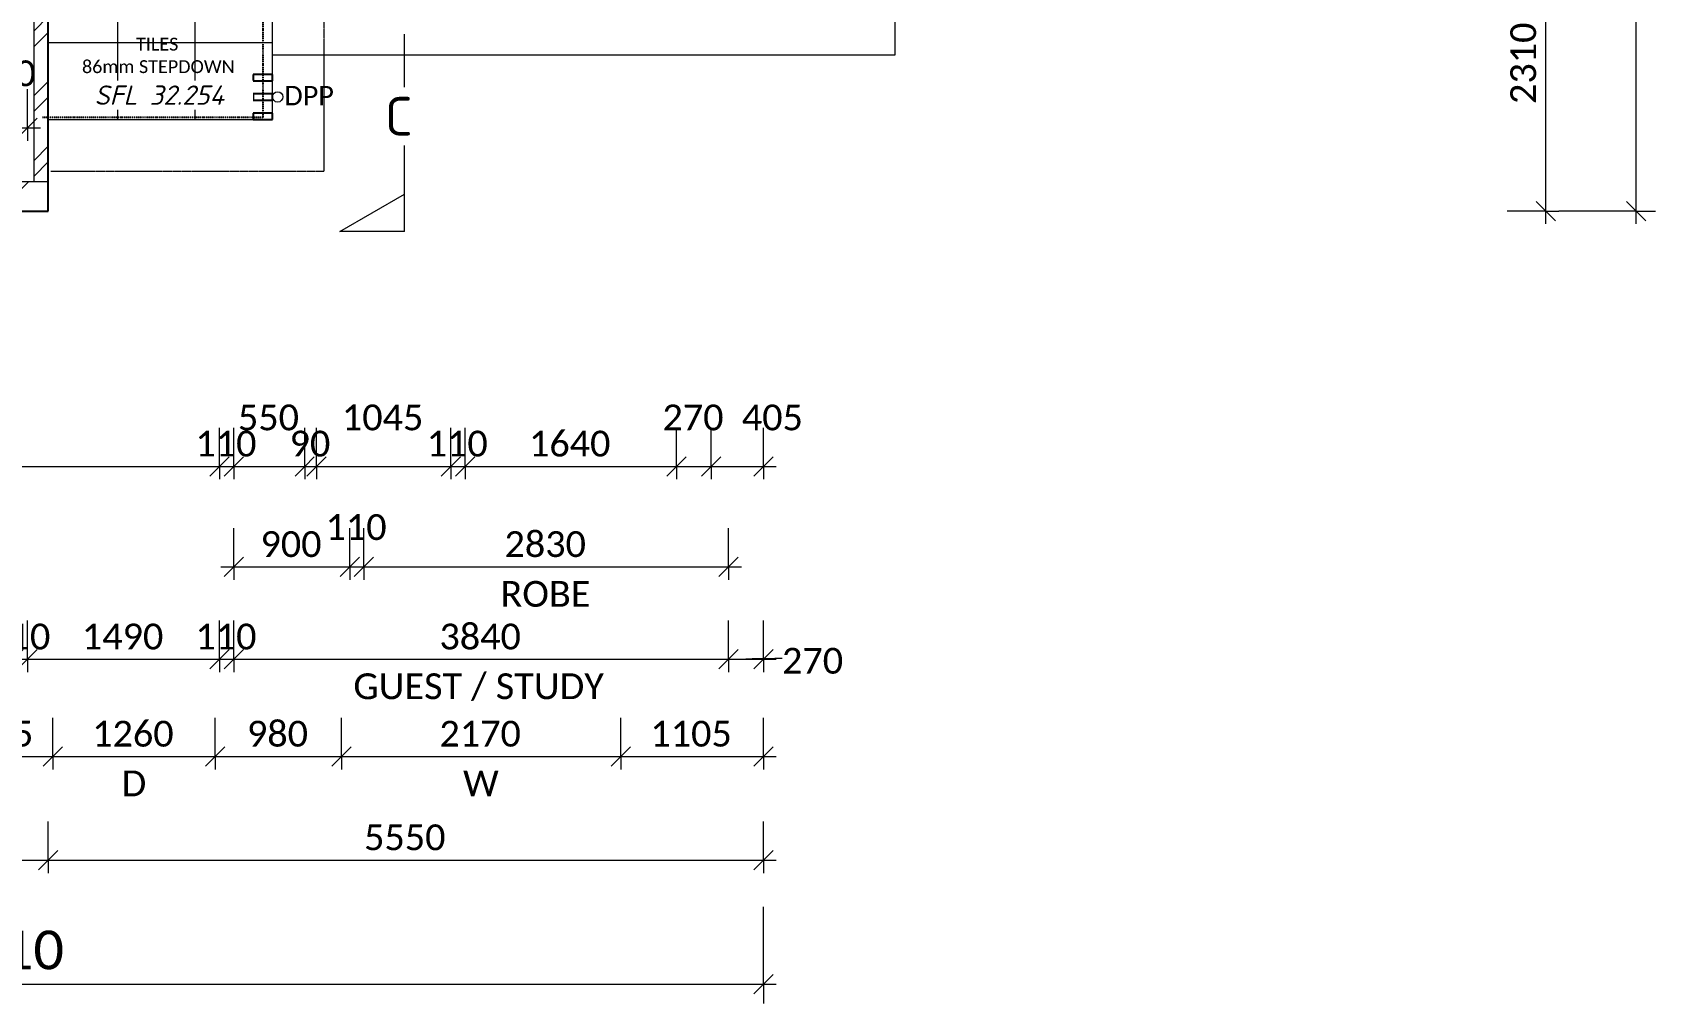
# Model space of a CAD drawing. Header units: millimetres. Extents: x 20072 to 46909, y 1130 to 33990.
# Drawn here: x 34312 to 46909, y 1130 to 8665 of the extents above; entities that cross this region are included whole.
import ezdxf

# ---------------------------------------------------------------- set-up
doc = ezdxf.new("R2010")
doc.units = ezdxf.units.MM
doc.linetypes.add('Dash 2_5mm', pattern=[5, 2.5, -2.5])
doc.linetypes.add('Dash Dot 3_8_', pattern=[15.875, 9.525, -3.175, 0, -3.175])
for name, color, linetype, lineweight in [('A-ANNO-DIMS', 211, 'Continuous', 9), ('A-ANNO-DIMS-100', 211, 'Continuous', 9), ('A-ANNO-IDEN', 131, 'Continuous', 9), ('A-AREA-IDEN', 2, 'Continuous', 9), ('A-COLS', 52, 'Continuous', 9), ('A-DETL', 90, 'Continuous', 9), ('A-FLOR', 192, 'Continuous', 9), ('A-FLOR-PATT', 8, 'Continuous', 9), ('A-SIGN', 13, 'Continuous', 9), ('A-WALL', 113, 'Continuous', 9), ('A-WALL-PATT', 111, 'Continuous', 25), ('G-ANNO-DIMS', 111, 'Continuous', 9), ('G-ANNO-SYMB', 111, 'Continuous', 9), ('G-ANNO-TEXT', 231, 'Continuous', 9)]:
    doc.layers.add(name, color=color, linetype=linetype, lineweight=lineweight)
doc.styles.add('Calibri', font='calibri.ttf', dxfattribs={"height": 100})
doc.styles.add('Calibri Light', font='calibril.ttf', dxfattribs={"height": 100})
doc.styles.add('Calibri_1', font='calibri.ttf', dxfattribs={"height": 150})
doc.styles.add('Calibri_4', font='calibri.ttf', dxfattribs={"height": 300})
doc.styles.add('Calibri_5', font='calibri.ttf', dxfattribs={"height": 200})
doc.styles.add('ISOCPEUR_2', font='ISOCPEUR.ttf', dxfattribs={"height": 300})
doc.styles.add('ISOCPEUR_I', font='', dxfattribs={"height": 150})
doc.styles.get('ISOCPEUR_I').set_extended_font_data('ISOCPEUR', italic=True)
doc.dimstyles.new('2_0mm_Calibrii', dxfattribs={"dimscale": 304.8, "dimtxt": 235.469685, "dimasz": 0.492126, "dimexe": 0.328084, "dimexo": 0.0625, "dimgap": 0, "dimtad": 1, "dimdec": 0, "dimzin": 0, "dimdsep": 46, "dimtxsty": 'Calibri_5', "dimblk1": 'OBLIQUE', "dimblk2": 'OBLIQUE', "dimsah": 1, "dimcen": 0.09, "dimdle": 0.328084, "dimazin": 0, "dimtfac": 1, "dimtdec": 4, "dimtix": 1, "dimtmove": 0, "dimatfit": 3, "dimfxl": 0.984252, "dimfxlon": 1, "dimtvp": 1, "dimtolj": 1, "dimtzin": 0, "dimarcsym": 2})
doc.dimstyles.new('2_0mm_Calibrii_1', dxfattribs={"dimscale": 304.8, "dimtxt": 235.469685, "dimasz": 0.492126, "dimexe": 0.328084, "dimexo": 0.0625, "dimgap": 0, "dimtad": 1, "dimdec": 0, "dimzin": 0, "dimdsep": 46, "dimtxsty": 'Calibri_5', "dimblk1": 'OBLIQUE', "dimblk2": 'OBLIQUE', "dimsah": 1, "dimcen": 0.09, "dimdle": 0.328084, "dimazin": 0, "dimtfac": 1, "dimtdec": 4, "dimtix": 1, "dimtmove": 2, "dimatfit": 3, "dimfxl": 0.984252, "dimfxlon": 1, "dimtvp": 1, "dimtolj": 1, "dimtzin": 0, "dimarcsym": 2})
doc.dimstyles.new('2_0mm_Calibrii_2', dxfattribs={"dimscale": 304.8, "dimtxt": 235.469685, "dimasz": 0.492126, "dimexe": 0.328084, "dimexo": 0.0625, "dimgap": 0, "dimtad": 1, "dimdec": 0, "dimzin": 0, "dimdsep": 46, "dimtxsty": 'Calibri_5', "dimblk1": 'OBLIQUE', "dimblk2": 'OBLIQUE', "dimsah": 1, "dimcen": 0.09, "dimdle": 0.328084, "dimazin": 0, "dimtfac": 1, "dimtdec": 4, "dimtix": 1, "dimtmove": 1, "dimatfit": 3, "dimfxl": 0.984252, "dimfxlon": 1, "dimtvp": 1, "dimtolj": 1, "dimtzin": 0, "dimarcsym": 2})
doc.dimstyles.new('2_0mm_Calibrii_slab_plan', dxfattribs={"dimscale": 304.8, "dimtxt": 235.469685, "dimasz": 0.492126, "dimexe": 0.328084, "dimexo": 0.0625, "dimgap": 0, "dimtad": 1, "dimdec": 0, "dimzin": 0, "dimdsep": 46, "dimtxsty": 'Calibri_5', "dimblk1": 'OBLIQUE', "dimblk2": 'OBLIQUE', "dimsah": 1, "dimcen": 0.09, "dimdle": 0.328084, "dimazin": 0, "dimtfac": 1, "dimtdec": 4, "dimtix": 1, "dimtmove": 1, "dimatfit": 3, "dimfxl": 0.984252, "dimfxlon": 1, "dimtvp": 1, "dimtolj": 1, "dimtzin": 0, "dimarcsym": 2})
doc.dimstyles.new('3_0mm_CALIBRI', dxfattribs={"dimscale": 304.8, "dimtxt": 353.204527, "dimasz": 0.492126, "dimexe": 0.492126, "dimexo": 0.0625, "dimgap": 0, "dimtad": 1, "dimdec": 0, "dimzin": 0, "dimdsep": 46, "dimtxsty": 'Calibri_4', "dimblk1": 'OBLIQUE', "dimblk2": 'OBLIQUE', "dimsah": 1, "dimcen": 0.09, "dimdle": 0.328084, "dimazin": 0, "dimtfac": 1, "dimtdec": 4, "dimtix": 1, "dimtmove": 0, "dimatfit": 3, "dimfxl": 1.968504, "dimfxlon": 1, "dimtvp": 1, "dimtolj": 1, "dimtzin": 0, "dimarcsym": 2})
pattern_1 = [(45, (0, 0), (-251.447, 251.447), []), (45, (0, 381), (-251.447, 251.447), [])]

# ---------------------------------------------------------------- blocks, each defined once
blk = doc.blocks.new('Downpipe - 450 Eave-1907690-2_ MID GROUND FLOOR')
at = {"layer": 'A-SIGN'}
blk.add_circle((0, 40), 40, dxfattribs=at)
blk = doc.blocks.new('DIMBLOCK1-2_ MID GROUND FLOOR')
at = {"layer": 'A-ANNO-DIMS-100'}
for p, q in [((46759, 28299), (46684, 28374)), ((46759, 7179), (46759, 28399)), ((46759, 28299), (46159, 28299)), ((46759, 28299), (46834, 28224)), ((46759, 28299), (46909, 28299)), ((46759, 7279), (46684, 7354)), ((46759, 7279), (46159, 7279)), ((46759, 7279), (46834, 7204)), ((46759, 7279), (46909, 7279))]:
    blk.add_line(p, q, dxfattribs=at)
at = {"layer": 'A-ANNO-DIMS-100', "color": 0, "insert": (46343, 17181), "char_height": 300, "width": 1459.14, "attachment_point": 1, "rotation": 90, "line_spacing_factor": 1.158048, "style": 'Calibri_4'}
blk.add_mtext('21020', dxfattribs=at)
blk = doc.blocks.new('_Oblique')
at = {"color": 0, "linetype": 'ByBlock', "lineweight": -2}
blk.add_line((-0.5, -0.5), (0.5, 0.5), dxfattribs=at)
blk = doc.blocks.new('DIMBLOCK3-2_ MID GROUND FLOOR')
at = {"layer": 'A-ANNO-DIMS-100'}
for p, q in [((46059, 9589), (45759, 9589)), ((46059, 9589), (45984, 9664)), ((46059, 7179), (46059, 9589)), ((46059, 9589), (46134, 9514)), ((46059, 9589), (46159, 9589)), ((46059, 7279), (45984, 7354)), ((46059, 7279), (45759, 7279)), ((46059, 7279), (46134, 7204)), ((46059, 7279), (46159, 7279))]:
    blk.add_line(p, q, dxfattribs=at)
at = {"layer": 'A-ANNO-DIMS-100', "color": 0, "insert": (45782, 8110), "char_height": 200, "width": 778.21, "attachment_point": 1, "rotation": 90, "line_spacing_factor": 1.158048, "style": 'Calibri_5'}
blk.add_mtext('2310', dxfattribs=at)
blk = doc.blocks.new('DIMBLOCK14-2_ MID GROUND FLOOR')
at = {"layer": 'A-ANNO-DIMS-100'}
for p, q in [((27975, 2243), (27975, 2543)), ((34435, 2243), (34435, 2543)), ((27975, 2243), (28050, 2318)), ((34435, 2243), (34510, 2318)), ((27875, 2243), (34435, 2243)), ((27975, 2243), (27900, 2168)), ((27975, 2243), (27975, 2143)), ((34435, 2243), (34360, 2168)), ((34435, 2243), (34435, 2143))]:
    blk.add_line(p, q, dxfattribs=at)
at = {"layer": 'A-ANNO-DIMS-100', "color": 0, "insert": (30881, 2520), "char_height": 200, "width": 778.21, "attachment_point": 1, "line_spacing_factor": 1.158048, "style": 'Calibri_5'}
blk.add_mtext('6460', dxfattribs=at)
blk = doc.blocks.new('DIMBLOCK15-2_ MID GROUND FLOOR')
at = {"layer": 'A-ANNO-DIMS-100'}
for p, q in [((34435, 2243), (34435, 2543)), ((39985, 2243), (39985, 2543)), ((34435, 2243), (34510, 2318)), ((39985, 2243), (40060, 2318)), ((34435, 2243), (34360, 2168)), ((34435, 2243), (40085, 2243)), ((34435, 2243), (34435, 2143)), ((39985, 2243), (39910, 2168)), ((39985, 2243), (39985, 2143))]:
    blk.add_line(p, q, dxfattribs=at)
at = {"layer": 'A-ANNO-DIMS-100', "color": 0, "insert": (36886, 2520), "char_height": 200, "width": 778.21, "attachment_point": 1, "line_spacing_factor": 1.158048, "style": 'Calibri_5'}
blk.add_mtext('5550', dxfattribs=at)
blk = doc.blocks.new('Section - Atria Section Head - Head-1417895-2_ MID GROUND FLOOR')
at = {"layer": 'G-ANNO-SYMB'}
for p, q in [((-12, 5), (-9.11, 0)), ((-12, 0), (-12, 5)), ((-12, 0), (0, 0))]:
    blk.add_line(p, q, dxfattribs=at)
blk = doc.blocks.new('DIMBLOCK18-2_ MID GROUND FLOOR')
at = {"layer": 'A-ANNO-DIMS-100'}
for p, q in [((33705, 3047), (33705, 3347)), ((34470, 3047), (34470, 3347)), ((33705, 3047), (33630, 2972)), ((33705, 3047), (33780, 3122)), ((33705, 3047), (34470, 3047)), ((33705, 3047), (33705, 2947)), ((34470, 3047), (34395, 2972)), ((34470, 3047), (34545, 3122)), ((34470, 3047), (34470, 2947))]:
    blk.add_line(p, q, dxfattribs=at)
at = {"layer": 'A-ANNO-DIMS-100', "color": 0, "insert": (33845, 3324), "char_height": 200, "width": 583.66, "attachment_point": 1, "line_spacing_factor": 1.158048, "style": 'Calibri_5'}
blk.add_mtext('765', dxfattribs=at)
blk = doc.blocks.new('DIMBLOCK19-2_ MID GROUND FLOOR')
at = {"layer": 'A-ANNO-DIMS-100'}
for p, q in [((34470, 3047), (34470, 3347)), ((35730, 3047), (35730, 3347)), ((34470, 3047), (34395, 2972)), ((34470, 3047), (34545, 3122)), ((34470, 3047), (35730, 3047)), ((34470, 3047), (34470, 2947)), ((35730, 3047), (35655, 2972)), ((35730, 3047), (35805, 3122)), ((35730, 3047), (35730, 2947))]:
    blk.add_line(p, q, dxfattribs=at)
at = {"layer": 'A-ANNO-DIMS-100', "color": 0, "char_height": 200, "attachment_point": 1, "line_spacing_factor": 1.158048, "style": 'Calibri_5'}
for s, insert, width in [('1260', (34776, 3324), 778.21), ('D', (35004, 2938), 231.61)]:
    blk.add_mtext(s, dxfattribs=dict(at, insert=insert, width=width))
blk = doc.blocks.new('DIMBLOCK20-2_ MID GROUND FLOOR')
at = {"layer": 'A-ANNO-DIMS-100'}
for p, q in [((35730, 3047), (35730, 3347)), ((36710, 3047), (36710, 3347)), ((35730, 3047), (35655, 2972)), ((35730, 3047), (35805, 3122)), ((35730, 3047), (36710, 3047)), ((35730, 3047), (35730, 2947)), ((36710, 3047), (36635, 2972)), ((36710, 3047), (36785, 3122)), ((36710, 3047), (36710, 2947))]:
    blk.add_line(p, q, dxfattribs=at)
at = {"layer": 'A-ANNO-DIMS-100', "color": 0, "insert": (35977, 3324), "char_height": 200, "width": 583.66, "attachment_point": 1, "line_spacing_factor": 1.158048, "style": 'Calibri_5'}
blk.add_mtext('980', dxfattribs=at)
blk = doc.blocks.new('DIMBLOCK21-2_ MID GROUND FLOOR')
at = {"layer": 'A-ANNO-DIMS-100'}
for p, q in [((36710, 3047), (36710, 3347)), ((38880, 3047), (38880, 3347)), ((36710, 3047), (36635, 2972)), ((36710, 3047), (36785, 3122)), ((36710, 3047), (38880, 3047)), ((36710, 3047), (36710, 2947)), ((38880, 3047), (38805, 2972)), ((38880, 3047), (38955, 3122)), ((38880, 3047), (38880, 2947))]:
    blk.add_line(p, q, dxfattribs=at)
at = {"layer": 'A-ANNO-DIMS-100', "color": 0, "char_height": 200, "attachment_point": 1, "line_spacing_factor": 1.158048, "style": 'Calibri_5'}
for s, insert, width in [('2170', (37471, 3324), 778.21), ('W', (37654, 2938), 338.15)]:
    blk.add_mtext(s, dxfattribs=dict(at, insert=insert, width=width))
blk = doc.blocks.new('DIMBLOCK22-2_ MID GROUND FLOOR')
at = {"layer": 'A-ANNO-DIMS-100'}
for p, q in [((38880, 3047), (38880, 3347)), ((39985, 3047), (39985, 3347)), ((38880, 3047), (38805, 2972)), ((38880, 3047), (38955, 3122)), ((38880, 3047), (40085, 3047)), ((38880, 3047), (38880, 2947)), ((39985, 3047), (39910, 2972)), ((39985, 3047), (40060, 3122)), ((39985, 3047), (39985, 2947))]:
    blk.add_line(p, q, dxfattribs=at)
at = {"layer": 'A-ANNO-DIMS-100', "color": 0, "insert": (39108, 3324), "char_height": 200, "width": 778.21, "attachment_point": 1, "line_spacing_factor": 1.158048, "style": 'Calibri_5'}
blk.add_mtext('1105', dxfattribs=at)
blk = doc.blocks.new('DIMBLOCK79-2_ MID GROUND FLOOR')
at = {"layer": 'A-ANNO-DIMS-100'}
for p, q in [((34165, 3801), (34165, 4101)), ((34275, 3801), (34275, 4101)), ((34165, 3801), (34090, 3726)), ((34165, 3801), (34240, 3876)), ((34165, 3801), (34275, 3801)), ((34165, 3801), (34165, 3701)), ((34275, 3801), (34200, 3726)), ((34275, 3801), (34350, 3876)), ((34275, 3801), (34275, 3701))]:
    blk.add_line(p, q, dxfattribs=at)
at = {"layer": 'A-ANNO-DIMS-100', "color": 0, "insert": (33977, 4078), "char_height": 200, "width": 583.66, "attachment_point": 1, "line_spacing_factor": 1.158048, "style": 'Calibri_5'}
blk.add_mtext('110', dxfattribs=at)
blk = doc.blocks.new('DIMBLOCK80-2_ MID GROUND FLOOR')
at = {"layer": 'A-ANNO-DIMS-100'}
for p, q in [((34275, 3801), (34275, 4101)), ((35765, 3801), (35765, 4101)), ((34275, 3801), (34200, 3726)), ((34275, 3801), (34350, 3876)), ((34275, 3801), (35765, 3801)), ((34275, 3801), (34275, 3701)), ((35765, 3801), (35690, 3726)), ((35765, 3801), (35840, 3876)), ((35765, 3801), (35765, 3701))]:
    blk.add_line(p, q, dxfattribs=at)
at = {"layer": 'A-ANNO-DIMS-100', "color": 0, "insert": (34696, 4078), "char_height": 200, "width": 778.21, "attachment_point": 1, "line_spacing_factor": 1.158048, "style": 'Calibri_5'}
blk.add_mtext('1490', dxfattribs=at)
blk = doc.blocks.new('DIMBLOCK81-2_ MID GROUND FLOOR')
at = {"layer": 'A-ANNO-DIMS-100'}
for p, q in [((35765, 3801), (35765, 4101)), ((35875, 3801), (35875, 4101)), ((35765, 3801), (35690, 3726)), ((35765, 3801), (35840, 3876)), ((35765, 3801), (35875, 3801)), ((35765, 3801), (35765, 3701)), ((35875, 3801), (35800, 3726)), ((35875, 3801), (35950, 3876)), ((35875, 3801), (35875, 3701))]:
    blk.add_line(p, q, dxfattribs=at)
at = {"layer": 'A-ANNO-DIMS-100', "color": 0, "insert": (35577, 4078), "char_height": 200, "width": 583.66, "attachment_point": 1, "line_spacing_factor": 1.158048, "style": 'Calibri_5'}
blk.add_mtext('110', dxfattribs=at)
blk = doc.blocks.new('DIMBLOCK82-2_ MID GROUND FLOOR')
at = {"layer": 'A-ANNO-DIMS-100'}
for p, q in [((35875, 3801), (35875, 4101)), ((39715, 3801), (39715, 4101)), ((35875, 3801), (35800, 3726)), ((35875, 3801), (35950, 3876)), ((35875, 3801), (39715, 3801)), ((35875, 3801), (35875, 3701)), ((39715, 3801), (39640, 3726)), ((39715, 3801), (39790, 3876)), ((39715, 3801), (39715, 3701))]:
    blk.add_line(p, q, dxfattribs=at)
at = {"layer": 'A-ANNO-DIMS-100', "color": 0, "char_height": 200, "attachment_point": 1, "line_spacing_factor": 1.158048, "style": 'Calibri_5'}
for s, insert, width in [('3840', (37471, 4078), 778.21), ('GUEST / STUDY', (36803, 3692), 2380.95)]:
    blk.add_mtext(s, dxfattribs=dict(at, insert=insert, width=width))
blk = doc.blocks.new('DIMBLOCK83-2_ MID GROUND FLOOR')
at = {"layer": 'A-ANNO-DIMS-100'}
for p, q in [((39715, 3801), (39715, 4101)), ((39985, 3801), (39985, 4101)), ((39715, 3801), (39640, 3726)), ((39715, 3801), (39790, 3876)), ((39715, 3801), (40085, 3801)), ((39715, 3801), (39715, 3701)), ((39985, 3801), (39910, 3726)), ((39985, 3801), (40060, 3876)), ((39985, 3801), (39985, 3701))]:
    blk.add_line(p, q, dxfattribs=at)
blk.add_ellipse((40130, 3801), major_axis=(280, 0), ratio=0.019167, start_param=1.570796, end_param=3.141593, dxfattribs=at)
at = {"layer": 'A-ANNO-DIMS-100', "color": 0, "insert": (40130, 3890), "char_height": 200, "width": 583.66, "attachment_point": 1, "line_spacing_factor": 1.158048, "style": 'Calibri_5'}
blk.add_mtext('270', dxfattribs=at)
blk = doc.blocks.new('DIMBLOCK84-2_ MID GROUND FLOOR')
at = {"layer": 'A-ANNO-DIMS-100'}
for p, q in [((35875, 4518), (35875, 4818)), ((36775, 4518), (36775, 4818)), ((35875, 4518), (35950, 4593)), ((36775, 4518), (36850, 4593)), ((35775, 4518), (36775, 4518)), ((35875, 4518), (35800, 4443)), ((35875, 4518), (35875, 4418)), ((36775, 4518), (36700, 4443)), ((36775, 4518), (36775, 4418))]:
    blk.add_line(p, q, dxfattribs=at)
at = {"layer": 'A-ANNO-DIMS-100', "color": 0, "insert": (36082, 4795), "char_height": 200, "width": 583.66, "attachment_point": 1, "line_spacing_factor": 1.158048, "style": 'Calibri_5'}
blk.add_mtext('900', dxfattribs=at)
blk = doc.blocks.new('DIMBLOCK85-2_ MID GROUND FLOOR')
at = {"layer": 'A-ANNO-DIMS-100'}
for p, q in [((36775, 4518), (36775, 4818)), ((36885, 4518), (36885, 4818)), ((36775, 4518), (36850, 4593)), ((36885, 4518), (36960, 4593)), ((36775, 4518), (36700, 4443)), ((36775, 4518), (36885, 4518)), ((36775, 4518), (36775, 4418)), ((36885, 4518), (36810, 4443)), ((36885, 4518), (36885, 4418))]:
    blk.add_line(p, q, dxfattribs=at)
at = {"layer": 'A-ANNO-DIMS-100', "color": 0, "insert": (36587, 4927), "char_height": 200, "width": 583.66, "attachment_point": 1, "line_spacing_factor": 1.158048, "style": 'Calibri_5'}
blk.add_mtext('110', dxfattribs=at)
blk = doc.blocks.new('DIMBLOCK86-2_ MID GROUND FLOOR')
at = {"layer": 'A-ANNO-DIMS-100'}
for p, q in [((36885, 4518), (36885, 4818)), ((39715, 4518), (39715, 4818)), ((36885, 4518), (36960, 4593)), ((39715, 4518), (39790, 4593)), ((36885, 4518), (36810, 4443)), ((36885, 4518), (39815, 4518)), ((36885, 4518), (36885, 4418)), ((39715, 4518), (39640, 4443)), ((39715, 4518), (39715, 4418))]:
    blk.add_line(p, q, dxfattribs=at)
at = {"layer": 'A-ANNO-DIMS-100', "color": 0, "char_height": 200, "attachment_point": 1, "line_spacing_factor": 1.158048, "style": 'Calibri_5'}
for s, insert, width in [('2830', (37976, 4795), 778.21), ('ROBE', (37945, 4409), 852.32)]:
    blk.add_mtext(s, dxfattribs=dict(at, insert=insert, width=width))
blk = doc.blocks.new('DIMBLOCK94-2_ MID GROUND FLOOR')
at = {"layer": 'A-ANNO-DIMS-100'}
for p, q in [((30885, 5298), (30885, 5598)), ((35765, 5298), (35765, 5598)), ((30885, 5298), (30810, 5223)), ((30885, 5298), (30960, 5373)), ((30885, 5298), (35765, 5298)), ((30885, 5298), (30885, 5198)), ((35765, 5298), (35690, 5223)), ((35765, 5298), (35840, 5373)), ((35765, 5298), (35765, 5198))]:
    blk.add_line(p, q, dxfattribs=at)
at = {"layer": 'A-ANNO-DIMS-100', "color": 0, "insert": (33001, 5575), "char_height": 200, "width": 778.21, "attachment_point": 1, "line_spacing_factor": 1.158048, "style": 'Calibri_5'}
blk.add_mtext('4880', dxfattribs=at)
blk = doc.blocks.new('DIMBLOCK95-2_ MID GROUND FLOOR')
at = {"layer": 'A-ANNO-DIMS-100'}
for p, q in [((35765, 5298), (35765, 5598)), ((35875, 5298), (35875, 5598)), ((35765, 5298), (35690, 5223)), ((35765, 5298), (35840, 5373)), ((35765, 5298), (35875, 5298)), ((35765, 5298), (35765, 5198)), ((35875, 5298), (35800, 5223)), ((35875, 5298), (35950, 5373)), ((35875, 5298), (35875, 5198))]:
    blk.add_line(p, q, dxfattribs=at)
at = {"layer": 'A-ANNO-DIMS-100', "color": 0, "insert": (35577, 5575), "char_height": 200, "width": 583.66, "attachment_point": 1, "line_spacing_factor": 1.158048, "style": 'Calibri_5'}
blk.add_mtext('110', dxfattribs=at)
blk = doc.blocks.new('DIMBLOCK96-2_ MID GROUND FLOOR')
at = {"layer": 'A-ANNO-DIMS-100'}
for p, q in [((35875, 5298), (35875, 5598)), ((36425, 5298), (36425, 5598)), ((35875, 5298), (35800, 5223)), ((35875, 5298), (35950, 5373)), ((35875, 5298), (36425, 5298)), ((35875, 5298), (35875, 5198)), ((36425, 5298), (36350, 5223)), ((36425, 5298), (36500, 5373)), ((36425, 5298), (36425, 5198))]:
    blk.add_line(p, q, dxfattribs=at)
at = {"layer": 'A-ANNO-DIMS-100', "color": 0, "insert": (35907, 5778), "char_height": 200, "width": 583.66, "attachment_point": 1, "line_spacing_factor": 1.158048, "style": 'Calibri_5'}
blk.add_mtext('550', dxfattribs=at)
blk = doc.blocks.new('DIMBLOCK97-2_ MID GROUND FLOOR')
at = {"layer": 'A-ANNO-DIMS-100'}
for p, q in [((36425, 5298), (36425, 5598)), ((36516, 5298), (36516, 5598)), ((36425, 5298), (36350, 5223)), ((36425, 5298), (36500, 5373)), ((36425, 5298), (36516, 5298)), ((36425, 5298), (36425, 5198)), ((36516, 5298), (36441, 5223)), ((36516, 5298), (36591, 5373)), ((36516, 5298), (36516, 5198))]:
    blk.add_line(p, q, dxfattribs=at)
at = {"layer": 'A-ANNO-DIMS-100', "color": 0, "insert": (36308, 5575), "char_height": 200, "width": 389.1, "attachment_point": 1, "line_spacing_factor": 1.158048, "style": 'Calibri_5'}
blk.add_mtext('90', dxfattribs=at)
blk = doc.blocks.new('DIMBLOCK98-2_ MID GROUND FLOOR')
at = {"layer": 'A-ANNO-DIMS-100'}
for p, q in [((36516, 5298), (36516, 5598)), ((37560, 5298), (37560, 5598)), ((36516, 5298), (36441, 5223)), ((36516, 5298), (36591, 5373)), ((36516, 5298), (37560, 5298)), ((36516, 5298), (36516, 5198)), ((37560, 5298), (37485, 5223)), ((37560, 5298), (37635, 5373)), ((37560, 5298), (37560, 5198))]:
    blk.add_line(p, q, dxfattribs=at)
at = {"layer": 'A-ANNO-DIMS-100', "color": 0, "insert": (36714, 5778), "char_height": 200, "width": 778.21, "attachment_point": 1, "line_spacing_factor": 1.158048, "style": 'Calibri_5'}
blk.add_mtext('1045', dxfattribs=at)
blk = doc.blocks.new('DIMBLOCK99-2_ MID GROUND FLOOR')
at = {"layer": 'A-ANNO-DIMS-100'}
for p, q in [((37560, 5298), (37560, 5598)), ((37670, 5298), (37670, 5598)), ((37560, 5298), (37485, 5223)), ((37560, 5298), (37635, 5373)), ((37560, 5298), (37670, 5298)), ((37560, 5298), (37560, 5198)), ((37670, 5298), (37595, 5223)), ((37670, 5298), (37745, 5373)), ((37670, 5298), (37670, 5198))]:
    blk.add_line(p, q, dxfattribs=at)
at = {"layer": 'A-ANNO-DIMS-100', "color": 0, "insert": (37372, 5575), "char_height": 200, "width": 583.66, "attachment_point": 1, "line_spacing_factor": 1.158048, "style": 'Calibri_5'}
blk.add_mtext('110', dxfattribs=at)
blk = doc.blocks.new('DIMBLOCK100-2_ MID GROUND FLOOR')
at = {"layer": 'A-ANNO-DIMS-100'}
for p, q in [((37670, 5298), (37670, 5598)), ((39310, 5298), (39310, 5598)), ((37670, 5298), (37595, 5223)), ((37670, 5298), (37745, 5373)), ((37670, 5298), (39310, 5298)), ((37670, 5298), (37670, 5198)), ((39310, 5298), (39235, 5223)), ((39310, 5298), (39385, 5373)), ((39310, 5298), (39310, 5198))]:
    blk.add_line(p, q, dxfattribs=at)
at = {"layer": 'A-ANNO-DIMS-100', "color": 0, "insert": (38166, 5575), "char_height": 200, "width": 778.21, "attachment_point": 1, "line_spacing_factor": 1.158048, "style": 'Calibri_5'}
blk.add_mtext('1640', dxfattribs=at)
blk = doc.blocks.new('DIMBLOCK101-2_ MID GROUND FLOOR')
at = {"layer": 'A-ANNO-DIMS-100'}
for p, q in [((39310, 5298), (39310, 5598)), ((39580, 5298), (39580, 5598)), ((39310, 5298), (39235, 5223)), ((39310, 5298), (39385, 5373)), ((39310, 5298), (39580, 5298)), ((39310, 5298), (39310, 5198)), ((39580, 5298), (39505, 5223)), ((39580, 5298), (39655, 5373)), ((39580, 5298), (39580, 5198))]:
    blk.add_line(p, q, dxfattribs=at)
at = {"layer": 'A-ANNO-DIMS-100', "color": 0, "insert": (39202, 5778), "char_height": 200, "width": 583.66, "attachment_point": 1, "line_spacing_factor": 1.158048, "style": 'Calibri_5'}
blk.add_mtext('270', dxfattribs=at)
blk = doc.blocks.new('DIMBLOCK102-2_ MID GROUND FLOOR')
at = {"layer": 'A-ANNO-DIMS-100'}
for p, q in [((39580, 5298), (39580, 5598)), ((39985, 5298), (39985, 5598)), ((39580, 5298), (39505, 5223)), ((39580, 5298), (39655, 5373)), ((39580, 5298), (40085, 5298)), ((39580, 5298), (39580, 5198)), ((39985, 5298), (39910, 5223)), ((39985, 5298), (40060, 5373)), ((39985, 5298), (39985, 5198))]:
    blk.add_line(p, q, dxfattribs=at)
at = {"layer": 'A-ANNO-DIMS-100', "color": 0, "insert": (39818, 5778), "char_height": 200, "width": 583.66, "attachment_point": 1, "line_spacing_factor": 1.158048, "style": 'Calibri_5'}
blk.add_mtext('405', dxfattribs=at)
blk = doc.blocks.new('DIMBLOCK135-2_ MID GROUND FLOOR')
at = {"layer": 'A-ANNO-DIMS-100'}
for p, q in [((27975, 1280), (27975, 1880)), ((39985, 1280), (39985, 1880)), ((27875, 1280), (40085, 1280)), ((27975, 1280), (27900, 1205)), ((27975, 1280), (28050, 1355)), ((27975, 1280), (27975, 1130)), ((39985, 1280), (39910, 1205)), ((39985, 1280), (40060, 1355)), ((39985, 1280), (39985, 1130))]:
    blk.add_line(p, q, dxfattribs=at)
at = {"layer": 'A-ANNO-DIMS-100', "color": 0, "insert": (33372, 1696), "char_height": 300, "width": 1459.14, "attachment_point": 1, "line_spacing_factor": 1.158048, "style": 'Calibri_4'}
blk.add_mtext('12010', dxfattribs=at)
blk = doc.blocks.new('DIMBLOCK142-2_ MID GROUND FLOOR')
at = {"layer": 'A-ANNO-DIMS-100'}
for p, q in [((34275, 7925), (34275, 8225)), ((33855, 7925), (33855, 8025)), ((33855, 7925), (33930, 8000)), ((34275, 7925), (34350, 8000)), ((33855, 7925), (33780, 7850)), ((33855, 7925), (34375, 7925)), ((33855, 7925), (33855, 7625)), ((34275, 7925), (34200, 7850)), ((34275, 7925), (34275, 7825))]:
    blk.add_line(p, q, dxfattribs=at)
blk.add_ellipse((33864, 7925), major_axis=(0, 438), ratio=0.458568, start_param=4.712389, end_param=6.283185, dxfattribs=at)
at = {"layer": 'A-ANNO-DIMS-100', "color": 0, "insert": (33864, 8448), "char_height": 200, "width": 583.66, "attachment_point": 1, "line_spacing_factor": 1.158048, "style": 'Calibri_5'}
blk.add_mtext('420', dxfattribs=at)

msp = doc.modelspace()

# ---------------------------------------------------------------- hatches: boundary and pattern name
at = {"layer": 'A-FLOR-PATT'}
h = msp.add_hatch(dxfattribs=at)
h.set_pattern_fill('FP_2', color=256, style=0, pattern_type=2)
h.set_pattern_definition([(180, (36775.45, 8587.2), (-7e-14, -600), []), (270, (36775.45, 8587.2), (600, 4e-14), [])])
h.paths.add_polyline_path([(35703.4, 7989.5), (36025.4, 7989.5), (36025.4, 8039.5), (36175.4, 8039.5), (36175.4, 8139.5), (36025.4, 8139.5), (36025.4, 8189.5), (36175.4, 8189.5), (36175.4, 8289.5), (36025.4, 8289.5), (36025.4, 8339.5), (36175.4, 8339.5), (36175.4, 9589.5), (35688.4, 9589.5), (35688.4, 9749.5), (34512.4, 9749.5), (34512.4, 9589.5), (34435.4, 9589.5), (34435.4, 7989.5), (35688.4, 7989.5)])
at = {"layer": 'A-WALL-PATT', "lineweight": 9}
h = msp.add_hatch(dxfattribs=at)
h.set_pattern_fill('FP_1', color=256, style=0, pattern_type=2)
h.set_pattern_definition(pattern_1)
h.paths.add_polyline_path([(34435.4, 9589.5), (34325.4, 9589.5), (34325.4, 7509.5), (34435.4, 7509.5)])
h = msp.add_hatch(dxfattribs=at)
h.set_pattern_fill('FP_1', color=256, style=0, pattern_type=2)
h.set_pattern_definition(pattern_1)
h.paths.add_polyline_path([(28705.4, 7279.5), (28705.4, 7509.5), (27975.4, 7509.5), (27975.4, 7279.5), (28621.4, 7279.5)])
h.paths.add_polyline_path([(34435.4, 7279.5), (34435.4, 7509.5), (33705.4, 7509.5), (33705.4, 7279.5), (34276.9, 7279.5)])

# ---------------------------------------------------------------- linework, layer by layer
at = {"layer": 'A-COLS', "lineweight": 25}
for p, q in [((36175.4, 8339.5), (36025.4, 8339.5)), ((36025.4, 8339.5), (36025.4, 8289.5)), ((36175.4, 8289.5), (36175.4, 8339.5)), ((36025.4, 8289.5), (36175.4, 8289.5)), ((36175.4, 8189.5), (36025.4, 8189.5)), ((36025.4, 8189.5), (36025.4, 8139.5)), ((36175.4, 8139.5), (36175.4, 8189.5)), ((36025.4, 8139.5), (36175.4, 8139.5)), ((36175.4, 8039.5), (36025.4, 8039.5)), ((36025.4, 8039.5), (36025.4, 7989.5)), ((36025.4, 7989.5), (36175.4, 7989.5)), ((36175.4, 7989.5), (36175.4, 8039.5))]:
    msp.add_line(p, q, dxfattribs=at)
at = {"layer": 'A-DETL', "linetype": 'Dash Dot 3_8_', "lineweight": 25}
for p, q in [((36101.2, 9644.5), (36101.2, 8004.5)), ((36101.2, 8004.5), (34390.4, 8004.5))]:
    msp.add_line(p, q, dxfattribs=at)
at = {"layer": 'A-DETL', "linetype": 'Dash 2_5mm'}
for p, q in [((34435.4, 9569.5), (34435.4, 7279.5)), ((36575.4, 7589.5), (36575.4, 8974.5)), ((34455.4, 7589.5), (36575.4, 7589.5)), ((34435.4, 7279.5), (27975.4, 7279.5))]:
    msp.add_line(p, q, dxfattribs=at)
at = {"layer": 'A-DETL'}
for p, q in [((34435.4, 7989.5), (34435.4, 7279.5)), ((34435.4, 7279.5), (31735.4, 7279.5))]:
    msp.add_line(p, q, dxfattribs=at)
at = {"layer": 'A-FLOR'}
for p, q in [((41005.4, 9749.5), (41005.4, 8489.5)), ((36175.4, 8339.5), (36175.4, 9589.5)), ((41005.4, 8489.5), (36175.4, 8489.5)), ((36175.4, 8189.5), (36175.4, 8289.5)), ((36175.4, 8039.5), (36175.4, 8139.5)), ((34435.4, 7989.5), (36025.4, 7989.5))]:
    msp.add_line(p, q, dxfattribs=at)
at = {"layer": 'A-WALL'}
for p, q in [((34325.4, 7509.5), (34325.4, 9699.5)), ((34165.4, 7509.5), (34435.4, 7509.5))]:
    msp.add_line(p, q, dxfattribs=at)
at = {"layer": 'A-WALL', "lineweight": 25}
for p, q in [((34435.4, 7279.5), (34435.4, 9589.5)), ((33705.4, 7279.5), (34435.4, 7279.5))]:
    msp.add_line(p, q, dxfattribs=at)
at = {"layer": 'G-ANNO-SYMB'}
msp.add_line((37198.6, 8320.4), (37198.6, 8652.3), dxfattribs=at)

# ---------------------------------------------------------------- block references
at = {"layer": 'A-SIGN', "rotation": 270.0000000000005}
msp.add_blockref('Downpipe - 450 Eave-1907690-2_ MID GROUND FLOOR', (36175.4, 8164.5), dxfattribs=at)
at = {"layer": 'G-ANNO-SYMB', "xscale": 99.99999999999993, "yscale": 99.99999999999993, "zscale": 99.99999999999993, "rotation": 89.99999999999991}
msp.add_blockref('Section - Atria Section Head - Head-1417895-2_ MID GROUND FLOOR', (37198.6, 8320.4), dxfattribs=at)

# ---------------------------------------------------------------- texts
at = {"layer": 'A-ANNO-IDEN', "insert": (36266.2, 8249.7), "char_height": 150, "width": 489.029, "attachment_point": 1, "style": 'Calibri_1'}
msp.add_mtext('DPP', dxfattribs=at)
at = {"layer": 'A-AREA-IDEN', "insert": (35116.2, 8624.1), "char_height": 100, "width": 408.861, "attachment_point": 1, "style": 'Calibri Light'}
msp.add_mtext('TILES', dxfattribs=at)

# ---------------------------------------------------------------- dimensions: what is measured, and where the dimension line sits
at = {"layer": 'A-ANNO-DIMS'}
for base, p1, p2, angle, dimstyle, override, picture, middle in [((46759.3, 28299.5), (46159.3, 7279.5), (46159.3, 28299.5), 90, '3_0mm_CALIBRI', {"dimpost": '<>', "dimfxl": 21019.999999}, 'DIMBLOCK1-2_ MID GROUND FLOOR', (46605.6, 17789.5)), ((46059.3, 9589.5), (45759.3, 7279.5), (45759.3, 9589.5), 90, '2_0mm_Calibrii', {"dimpost": '<>', "dimfxl": 2310}, 'DIMBLOCK3-2_ MID GROUND FLOOR', (45956.8, 8434.5)), ((39310.4, 5297.5), (37670.4, 5597.5), (39310.4, 5597.5), 0, '2_0mm_Calibrii', {"dimpost": '<>', "dimfxl": 1640}, 'DIMBLOCK100-2_ MID GROUND FLOOR', (38490.4, 5400)), ((39984.9455065, 1280.2750495), (27975.4455064, 1880.2750495), (39984.9455065, 1880.2750495), 0, '3_0mm_CALIBRI', {"dimpost": '<>', "dimfxl": 12009.5}, 'DIMBLOCK135-2_ MID GROUND FLOOR', (33980.1955064, 1433.9673573))]:
    dim = msp.add_linear_dim(base=base, p1=p1, p2=p2, angle=angle, dimstyle=dimstyle, override=override, dxfattribs=at)
    dim.commit()
    dim.dimension.update_dxf_attribs({"geometry": picture, "text_midpoint": middle})
for base, p1, p2, dimstyle, override, picture, middle in [((34275.4, 7925.1), (33855.4, 7625.1), (34275.4, 8225.1), '2_0mm_Calibrii_slab_plan', {"dimpost": '<>', "dimfxl": 732.393337}, 'DIMBLOCK142-2_ MID GROUND FLOOR', (34156.2, 8314.4)), ((36425.4, 5297.5), (35875.4, 5597.5), (36425.4, 5597.5), '2_0mm_Calibrii_1', {"dimpost": '<>', "dimfxl": 550}, 'DIMBLOCK96-2_ MID GROUND FLOOR', (36199.1, 5644.9)), ((37560.4, 5297.5), (36515.6, 5597.5), (37560.4, 5597.5), '2_0mm_Calibrii_1', {"dimpost": '<>', "dimfxl": 1044.852517}, 'DIMBLOCK98-2_ MID GROUND FLOOR', (37102.9, 5644.9)), ((39580.4, 5297.5), (39310.4, 5597.5), (39580.4, 5597.5), '2_0mm_Calibrii_1', {"dimpost": '<>', "dimfxl": 270}, 'DIMBLOCK101-2_ MID GROUND FLOOR', (39494.1, 5644.9)), ((39984.9455065, 5297.5031158), (39580.4455065, 5597.5031158), (39984.9455065, 5597.5031158), '2_0mm_Calibrii_1', {"dimpost": '<>', "dimfxl": 404.5}, 'DIMBLOCK102-2_ MID GROUND FLOOR', (40110.1542993, 5644.9377672)), ((36885.4, 4517.5), (36775.4, 4817.5), (36885.4, 4817.5), '2_0mm_Calibrii_1', {"dimpost": '<>', "dimfxl": 110}, 'DIMBLOCK85-2_ MID GROUND FLOOR', (36879.1, 4793.8)), ((39984.9, 3800.7), (39714.9, 4100.7), (39984.9, 4100.7), '2_0mm_Calibrii_2', {"dimpost": '<>', "dimfxl": 270}, 'DIMBLOCK83-2_ MID GROUND FLOOR', (40421.7, 3756.9))]:
    dim = msp.add_linear_dim(base=base, p1=p1, p2=p2, dimstyle=dimstyle, override=override, dxfattribs=at)
    dim.commit()
    dim.dimension.update_dxf_attribs({"geometry": picture, "text_midpoint": middle, "dimtype": 160})
for base, p1, p2, override, picture, middle in [((35765.4, 5297.5), (30885.4, 5597.5), (35765.4, 5597.5), {"dimpost": '<>', "dimfxl": 4880.000001}, 'DIMBLOCK94-2_ MID GROUND FLOOR', (33325.4, 5400)), ((35875.4, 5297.5), (35765.4, 5597.5), (35875.4, 5597.5), {"dimpost": '<>', "dimfxl": 110}, 'DIMBLOCK95-2_ MID GROUND FLOOR', (35820.4, 5400)), ((36515.6, 5297.5), (36425.4, 5597.5), (36515.6, 5597.5), {"dimpost": '<>', "dimfxl": 90.147483}, 'DIMBLOCK97-2_ MID GROUND FLOOR', (36470.5, 5400)), ((37670.4, 5297.5), (37560.4, 5597.5), (37670.4, 5597.5), {"dimpost": '<>', "dimfxl": 110}, 'DIMBLOCK99-2_ MID GROUND FLOOR', (37615.4, 5400)), ((36775.4, 4517.5), (35875.4, 4817.5), (36775.4, 4817.5), {"dimpost": '<>', "dimfxl": 900}, 'DIMBLOCK84-2_ MID GROUND FLOOR', (36325.4, 4620)), ((34275.4, 3800.7), (34165.4, 4100.7), (34275.4, 4100.7), {"dimpost": '<>', "dimfxl": 110}, 'DIMBLOCK79-2_ MID GROUND FLOOR', (34220.4, 3903.2)), ((35765.4, 3800.7), (34275.4, 4100.7), (35765.4, 4100.7), {"dimpost": '<>', "dimfxl": 1490}, 'DIMBLOCK80-2_ MID GROUND FLOOR', (35020.4, 3903.2)), ((35875.4, 3800.7), (35765.4, 4100.7), (35875.4, 4100.7), {"dimpost": '<>', "dimfxl": 110}, 'DIMBLOCK81-2_ MID GROUND FLOOR', (35820.4, 3903.2)), ((34470.4, 3046.6), (33705.4, 3346.6), (34470.4, 3346.6), {"dimpost": '<>', "dimfxl": 765}, 'DIMBLOCK18-2_ MID GROUND FLOOR', (34087.9, 3149)), ((36709.9455065, 3046.5762139), (35730.4455064, 3346.5762139), (36709.9455065, 3346.5762139), {"dimpost": '<>', "dimfxl": 979.5}, 'DIMBLOCK20-2_ MID GROUND FLOOR', (36220.1955064, 3149.0377525)), ((39984.9, 3046.6), (38879.9, 3346.6), (39984.9, 3346.6), {"dimpost": '<>', "dimfxl": 1105}, 'DIMBLOCK22-2_ MID GROUND FLOOR', (39432.4, 3149)), ((34435.4, 2243.2), (27975.4, 2543.2), (34435.4, 2543.2), {"dimpost": '<>', "dimfxl": 6460}, 'DIMBLOCK14-2_ MID GROUND FLOOR', (31205.4, 2345.6)), ((39984.9455065, 2243.185827), (34435.4455064, 2543.185827), (39984.9455065, 2543.185827), {"dimpost": '<>', "dimfxl": 5549.5}, 'DIMBLOCK15-2_ MID GROUND FLOOR', (37210.1955064, 2345.6473655))]:
    dim = msp.add_linear_dim(base=base, p1=p1, p2=p2, dimstyle='2_0mm_Calibrii', override=override, dxfattribs=at)
    dim.commit()
    dim.dimension.update_dxf_attribs({"geometry": picture, "text_midpoint": middle})
for base, p1, p2, text, override, picture, middle in [((39714.9455065, 4517.5031158), (36885.4455065, 4817.5031158), (39714.9455065, 4817.5031158), '<>\\XROBE', {"dimpost": '<>', "dimfxl": 2829.5}, 'DIMBLOCK86-2_ MID GROUND FLOOR', (38300.1955065, 4517.5031158)), ((39714.9455065, 3800.7110117), (35875.4455065, 4100.7110117), (39714.9455065, 4100.7110117), '<>\\XGUEST / STUDY', {"dimpost": '<>', "dimfxl": 3839.5}, 'DIMBLOCK82-2_ MID GROUND FLOOR', (37795.1955065, 3800.7110117)), ((35730.4, 3046.6), (34470.4, 3346.6), (35730.4, 3346.6), '<>\\XD', {"dimpost": '<>', "dimfxl": 1260}, 'DIMBLOCK19-2_ MID GROUND FLOOR', (35100.4, 3046.6)), ((38879.9, 3046.6), (36709.9, 3346.6), (38879.9, 3346.6), '<>\\XW', {"dimpost": '<>', "dimfxl": 2170}, 'DIMBLOCK21-2_ MID GROUND FLOOR', (37794.9, 3046.6))]:
    dim = msp.add_linear_dim(base=base, p1=p1, p2=p2, text=text, dimstyle='2_0mm_Calibrii', override=override, dxfattribs=at)
    dim.commit()
    dim.dimension.update_dxf_attribs({"geometry": picture, "text_midpoint": middle})

# ---------------------------------------------------------------- next in the draw order: texts
at = {"layer": 'G-ANNO-DIMS', "insert": (34792.5, 8253.8), "char_height": 150, "width": 1193.029, "attachment_point": 1, "line_spacing_factor": 1.135194, "style": 'ISOCPEUR_I', "bg_fill": 3, "box_fill_scale": 1.25, "bg_fill_color": 9, "bg_fill_true_color": 13158600, "bg_fill_transparency": 0}
msp.add_mtext('SFL 32.254', dxfattribs=at)
at = {"layer": 'G-ANNO-SYMB', "insert": (37047.8, 8164.8), "char_height": 300, "width": 248.523, "attachment_point": 1, "style": 'ISOCPEUR_2', "bg_fill": 3, "box_fill_scale": 1.25, "bg_fill_color": 9, "bg_fill_true_color": 13158600, "bg_fill_transparency": 0}
msp.add_mtext('C', dxfattribs=at)

# ---------------------------------------------------------------- next in the draw order: texts
at = {"layer": 'G-ANNO-TEXT', "color": 7, "insert": (34696.8, 8449.7), "char_height": 100, "width": 1459.071, "attachment_point": 1, "style": 'Calibri'}
msp.add_mtext('86mm STEPDOWN', dxfattribs=at)

doc.saveas('drawing.dxf')
